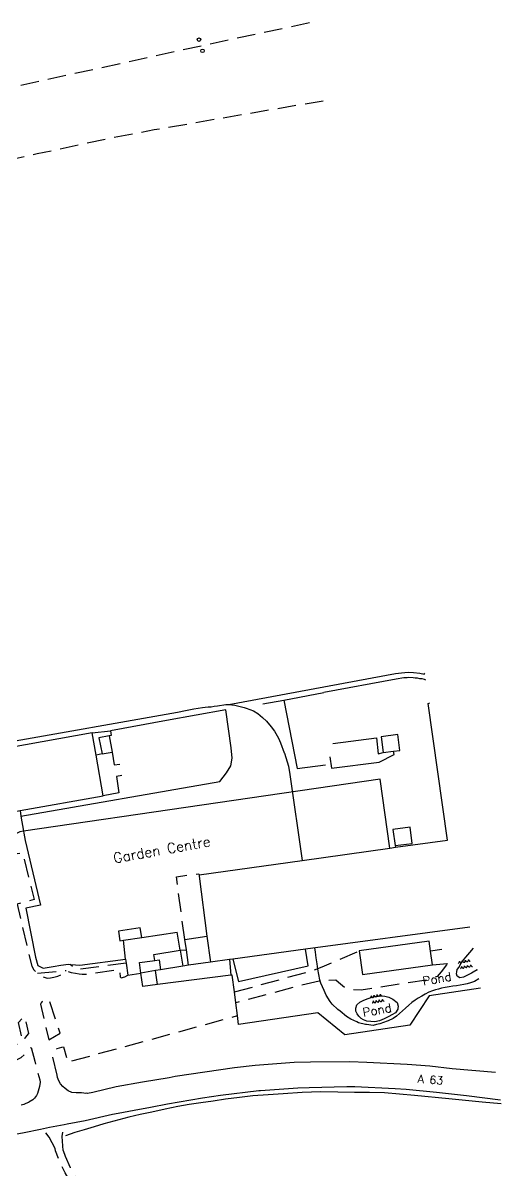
# Model space of a CAD drawing. Extents: x 441020 to 630336, y 432046 to 448236.
# Drawn here: x 629883.6 to 630048.2, y 447404.1 to 447798.6 of the extents above; entities that cross this region are included whole.
import ezdxf
from ezdxf.enums import TextEntityAlignment as Align

# ---------------------------------------------------------------- set-up
doc = ezdxf.new("R2010")
doc.units = 0
doc.linetypes.add('HIDDEN', pattern=[9.525, 6.35, -3.175])
doc.layers.get('0').update_dxf_attribs({"color": 222, "linetype": 'CONTINUOUS'})
for name, color, linetype in [('BUILDOUT', 8, 'CONTINUOUS'), ('BUILDPK', 8, 'HIDDEN'), ('BUILDTXT', 8, 'CONTINUOUS'), ('GENLINE', 8, 'CONTINUOUS'), ('GENPECK', 8, 'HIDDEN'), ('OVER', 8, 'HIDDEN'), ('POINT', 8, 'CONTINUOUS'), ('RAILNG', 8, 'CONTINUOUS'), ('ROAD', 7, 'CONTINUOUS'), ('ROADTXT', 7, 'CONTINUOUS'), ('WATER', 8, 'CONTINUOUS'), ('WATERS', 4, 'CONTINUOUS'), ('WATERTXT', 8, 'CONTINUOUS')]:
    doc.layers.add(name, color=color, linetype=linetype)
doc.styles.get("Standard").update_dxf_attribs({"font": 'simplex'})

# ---------------------------------------------------------------- blocks, each defined once
blk = doc.blocks.new('WATERS')
for points in [[(-0.731177, 0.958013, -0.016388), (-0.759104, 0.869867, -0.092913), (-0.886439, 0.649973, -0.216664), (-0.989064, 0.602424, -0.216664)], [(-0.52893, 0.001406, -0.016388), (-0.556858, -0.086741, -0.092913), (-0.684192, -0.306634, -0.216664), (-0.786818, -0.354183, -0.216664)], [(-0.728213, 0.958013, 0.016388), (-0.700286, 0.869867, 0.092913), (-0.572951, 0.649973, 0.216664), (-0.470325, 0.602424, 0.216664)], [(-0.525967, 0.001406, 0.016388), (-0.49804, -0.086741, 0.092913), (-0.370705, -0.306634, 0.216664), (-0.268079, -0.354183, 0.216664)], [(-0.470325, 0.602424, 0.216664), (-0.367031, 0.648502, 0.092913), (-0.236567, 0.866553, 0.016816), (-0.206698, 0.956608, 0.03716)], [(-0.268079, -0.354183, 0.216664), (-0.164785, -0.308106, 0.092913), (-0.03432, -0.090054, 0.016816), (-0.004451, 0, 0.03716)], [(0.061382, 0.602424, -0.216664), (-0.041913, 0.648502, -0.092913), (-0.172377, 0.866553, -0.016816), (-0.202246, 0.956608, -0.03716)], [(0.263628, -0.354183, -0.216664), (0.160333, -0.308106, -0.092913), (0.029869, -0.090054, -0.016816), (0, 0, -0.03716)], [(0.054898, 0.602424, 0.216664), (0.158192, 0.648502, 0.092913), (0.288656, 0.866553, 0.016816), (0.318525, 0.956608, 0.03716)], [(0.257144, -0.354183, 0.216664), (0.360439, -0.308106, 0.092913), (0.490903, -0.090054, 0.016816), (0.520772, 0, 0.03716)], [(0.586605, 0.602424, -0.216664), (0.48331, 0.648502, -0.092913), (0.352846, 0.866553, -0.016816), (0.322977, 0.956608, -0.03716)], [(0.788851, -0.354183, -0.216664), (0.685557, -0.308106, -0.092913), (0.555092, -0.090054, -0.016816), (0.525223, 0, -0.03716)], [(0.844493, 0.958013, -0.016388), (0.816565, 0.869867, -0.092913), (0.689231, 0.649973, -0.216664), (0.586605, 0.602424, -0.216664)], [(1.046739, 0.001406, -0.016388), (1.018812, -0.086741, -0.092913), (0.891477, -0.306634, -0.216664), (0.788851, -0.354183, -0.216664)], [(0.847456, 0.958013, 0.016388), (0.875383, 0.869867, 0.092913), (1.002718, 0.649973, 0.216664), (1.105344, 0.602424, 0.216664)], [(1.049702, 0.001406, 0.016388), (1.07763, -0.086741, 0.092913), (1.204965, -0.306634, 0.216664), (1.30759, -0.354183, 0.216664)]]:
    blk.add_lwpolyline(points, format="xyb")
blk = doc.blocks.new('CIRCLE')
blk.add_circle((0, 0), 0.299)

msp = doc.modelspace()

# ---------------------------------------------------------------- linework, layer by layer
at = {"layer": 'BUILDOUT', "flags": 128}
for points in [[(629944.26, 447505.64), (629979.75, 447510.61), (630009.93, 447514.83), (630011.84, 447515.1), (630029.79, 447517.58), (630023.18, 447564.54), (630023.75, 447564.75)], [(629876.74, 447526.67), (629882.65, 447527.71), (629911.3, 447532.8), (629908.82, 447546.78), (629907.46, 447554.46), (629872.9, 447548.33), (629876.74, 447526.67)], [(629944.34, 447505.15), (629947, 447484.5), (629948.18, 447475.56)], [(630037.44, 447487.65), (629980.89, 447480.05), (629955.91, 447476.63), (629954.71, 447476.52), (629948.18, 447475.56)], [(629939.36, 447483.45), (629947, 447484.5)], [(630023.98, 447479.37), (630023.46, 447482.84), (629999.38, 447479.47), (630000.52, 447471.35), (630024.6, 447474.71), (630023.98, 447479.37)]]:
    msp.add_lwpolyline(points, dxfattribs=at)
at = {"layer": 'BUILDPK', "flags": 128}
msp.add_lwpolyline([(629939.36, 447483.45), (629936.46, 447504.97), (629944.19, 447506.04), (629944.26, 447505.64), (629944.34, 447505.15)], dxfattribs=at)
at = {"layer": 'GENLINE', "flags": 128}
for points in [[(630022.37, 447572.53), (630021.81, 447572.83), (630021.07, 447573.01), (630020.24, 447573.06), (630019.5, 447573.24), (630019.4, 447573.22), (630018.68, 447573.29), (630017.95, 447573.37), (630016.31, 447573.48), (630015.92, 447573.41), (630015.31, 447573.4), (630014.7, 447573.4), (630012.14, 447572.94), (629987.26, 447568.32)], [(629966.23, 447564.39), (629973.46, 447565.74), (629987.26, 447568.32)], [(629973.46, 447565.74), (629978.02, 447542.25), (629987.74, 447543.44)], [(629882.98, 447525.84), (629951.47, 447537.7), (629953.77, 447540.75), (629955.17, 447543.13), (629955.72, 447545.76), (629955.29, 447549.34), (629953.49, 447562.33), (629933.11, 447558.71), (629913.83, 447555.19), (629914.01, 447553.59), (629913.32, 447553.47), (629914.32, 447547.86), (629915.1, 447543.43), (629916.99, 447543.66)], [(629907.46, 447554.46), (629913.83, 447555.19)], [(629913.32, 447553.47), (629909.79, 447552.74), (629910.87, 447547.25), (629914.32, 447547.86)], [(629990.28, 447550.78), (630005.36, 447552.75), (630005.93, 447547.26), (630007.59, 447547.66)], [(630007.59, 447547.66), (630011.25, 447548.12), (630013.35, 447548.38), (630012.69, 447553.85), (630006.92, 447553.13), (630007.59, 447547.66)], [(629910.87, 447547.25), (629908.82, 447546.78)], [(629989.26, 447546.19), (629989.87, 447542.28), (630006.27, 447544.42), (630011.39, 447547.05), (630011.25, 447548.12)], [(630009.93, 447514.83), (630006.65, 447538.49), (629883.8, 447520.7)], [(629917.67, 447539.82), (629915.9, 447539.51), (629916.7, 447533.86), (629911.3, 447532.8)], [(629882.65, 447527.71), (629882.98, 447525.84), (629883.8, 447520.7), (629883.92, 447520.02), (629884.47, 447517.47), (629889.73, 447495.25), (629884.65, 447494.15), (629888.03, 447477.38), (629888.75, 447474.46), (629890.64, 447473.58), (629894, 447474.07), (629896.66, 447474.54), (629899.34, 447474.92), (629899.96, 447474.83), (629901.71, 447474.73), (629903.25, 447474.6), (629918.93, 447476.67)], [(630011.74, 447515.69), (630017.6, 447516.43), (630016.9, 447522.09), (630010.96, 447521.24), (630011.74, 447515.69), (630011.84, 447515.1)], [(629924.52, 447484.12), (629924.03, 447487.39), (629916.54, 447486.27), (629917.03, 447483), (629918.21, 447483.17)], [(629918.93, 447476.67), (629918.21, 447483.17), (629924.52, 447484.12), (629936.73, 447485.94)], [(629937.79, 447479.71), (629936.73, 447485.94)], [(629940.64, 447474.53), (629939.89, 447479.88), (629939.36, 447483.45)], [(629929.05, 447476.2), (629928.72, 447478.3), (629937.79, 447479.71)], [(629937.79, 447479.71), (629939.89, 447479.88)], [(629937.79, 447479.71), (629938.67, 447474.18)], [(629955.91, 447476.63), (629957.88, 447468.96), (629981.81, 447474.32), (629980.89, 447480.05)], [(630027.83, 447479.96), (630023.98, 447479.37)], [(629918.93, 447476.67), (629919.18, 447475.29), (629919.71, 447471.12), (629924.26, 447471.83)], [(629954.71, 447476.52), (629955.26, 447471.13), (629930.02, 447467.97), (629924.87, 447467.26), (629924.26, 447471.83), (629923.81, 447475.5), (629928.28, 447476.09), (629929.05, 447476.2), (629930.56, 447476.4), (629930.96, 447473.02)], [(629948.18, 447475.56), (629940.64, 447474.53), (629938.67, 447474.18), (629930.96, 447473.02), (629929.28, 447472.72), (629924.26, 447471.83)], [(630024.6, 447474.71), (630029.71, 447475.11)], [(629930.02, 447467.97), (629929.28, 447472.72)], [(630041.16, 447466.68), (630023.45, 447464.04), (630016.81, 447453.93), (629994.44, 447450.67), (629985.19, 447458.17), (629957.87, 447454.13), (629957.53, 447457.22), (629956.94, 447461.68), (629956.49, 447465.36), (629955.67, 447471.11), (629955.26, 447471.13)], [(630048.22, 447426.9), (630041.72, 447427.48), (630035.93, 447428.07), (630030.25, 447428.59), (630018.47, 447429.75), (630013.3, 447430.25), (630008.05, 447430.64), (630002.95, 447430.75), (629997.76, 447430.84), (629992.05, 447430.95), (629986.24, 447431.03), (629979.79, 447430.8), (629973.26, 447430.35), (629968.04, 447430.04), (629962.83, 447429.62), (629958.15, 447429.09), (629953.39, 447428.45), (629949.14, 447427.8), (629944.87, 447427.24), (629940.91, 447426.64), (629936.98, 447425.94), (629932.56, 447425.06), (629928.07, 447424.06), (629924.05, 447423.24), (629920.05, 447422.33), (629911.52, 447420), (629908.15, 447419), (629904.67, 447417.97), (629901.49, 447417), (629898.33, 447415.93)]]:
    msp.add_lwpolyline(points, dxfattribs=at)
at = {"layer": 'GENPECK', "flags": 128}
for points in [[(629987.01, 447771.71), (629968.86, 447768.69), (629928.85, 447761.79), (629913.13, 447758.8), (629888.57, 447753.53), (629866.87, 447748.76), (629834.33, 447741.56), (629833.99, 447741.19)], [(629883.8, 447520.7), (629882.53, 447520.38), (629881.88, 447520.06), (629881.14, 447519.63), (629880.16, 447518.84), (629879.4, 447518), (629878.19, 447516.26), (629877.83, 447515.38), (629877.78, 447513.95), (629878.04, 447512.47), (629883.49, 447513.24), (629887.46, 447497.19), (629881.66, 447495.55), (629886.67, 447474.19), (629887.39, 447473), (629888.37, 447472.06), (629888.72, 447471.81), (629889.41, 447471.33), (629890.55, 447470.62), (629891.96, 447470.15), (629893.15, 447470.27), (629894.34, 447470.48), (629895.7, 447470.82), (629896.73, 447471.31), (629897.8, 447472.11), (629898.5, 447472.74), (629899.07, 447472.43), (629900.25, 447472.03), (629901.72, 447471.79), (629902.97, 447471.6), (629904.01, 447471.48), (629905.64, 447471.47), (629916.82, 447473.15), (629917.17, 447470.57)], [(629956.49, 447465.36), (629983.4, 447472.78), (629986.65, 447473.96), (629999.38, 447479.47)], [(629919.18, 447475.29), (629901.81, 447473.02), (629899.96, 447474.83)], [(630029.71, 447475.11), (630029.39, 447474.65), (630027.57, 447472.29), (630026.22, 447470.73), (630024.91, 447470.09), (630022.88, 447469.53), (630000.05, 447465.98), (629996.68, 447466.1), (629994.42, 447466.81), (629992.28, 447468.57), (629991.32, 447469.41), (629985.58, 447469.1), (629979.35, 447467.59), (629956.94, 447461.68)], [(629888.72, 447471.81), (629898.5, 447472.74)], [(629917.17, 447470.57), (629917.44, 447470.21), (629918.7, 447470.54), (629919.71, 447471.12)], [(629892.57, 447448.94), (629896.45, 447451.15), (629892.86, 447462.19), (629892.25, 447462.79), (629891.52, 447462.87), (629891.13, 447462.8), (629890.65, 447462.61), (629890.23, 447462.13), (629889.91, 447461.67), (629889.68, 447461.22), (629892.57, 447448.94)], [(629858.78, 447451.06), (629862.62, 447450.63), (629863.7, 447446.25), (629883.24, 447450.02), (629882.17, 447454.91), (629884.14, 447456.99), (629885.6, 447451.05), (629884.93, 447450.22), (629884.25, 447449.49), (629882.31, 447447.82), (629880.52, 447446.49), (629878.41, 447445.2), (629876.27, 447444.11), (629875.59, 447443.89), (629873.56, 447443.33), (629871.48, 447443.06), (629870.16, 447443.03), (629868.1, 447443.17), (629866, 447443.61), (629865.25, 447443.78), (629862.59, 447445.04), (629860.43, 447446.38), (629859.07, 447447.15), (629857.89, 447448.06), (629857.68, 447448.12), (629857.56, 447448.21), (629857.39, 447448.58), (629857.34, 447448.88), (629857.09, 447449.75), (629857.33, 447450.09), (629857.59, 447450.34), (629858.21, 447450.86), (629858.41, 447450.89), (629858.58, 447451.03), (629858.78, 447451.06)], [(629895.45, 447436.75), (629893.94, 447442.98), (629894.1, 447444.33), (629894.73, 447445.36), (629895.45, 447445.89), (629896.22, 447446.13), (629897.09, 447446.39), (629897.58, 447446.47), (629899.02, 447441.24), (629957.53, 447457.22)], [(629862.17, 447432.57), (629859.95, 447441.62), (629861.02, 447441.3), (629862.19, 447441), (629864.7, 447440.03), (629866.75, 447439.37), (629869.04, 447439.07), (629871.39, 447438.98), (629871.68, 447439.03), (629874.08, 447439.25), (629876.41, 447439.87), (629877, 447439.98), (629879.36, 447441), (629880.94, 447441.79), (629882.99, 447442.87), (629884.76, 447444.3), (629885.2, 447444.68), (629885.89, 447445.41), (629886.44, 447446.32), (629887.69, 447441.57), (629889.43, 447435.17)], [(629894.74, 447411.54), (629892.63, 447415.43), (629891.3, 447417.22), (629889.73, 447418.06)], [(629897.51, 447410.81), (629897.17, 447415.63), (629897.86, 447419.71)], [(629454.4, 447047.47), (629459.43, 447036.28), (629460.55, 447033.43), (629460.69, 447032.64), (629461.49, 447028.72), (629461.68, 447026.52), (629462.02, 447023.43), (629462.33, 447020.54), (629462.84, 447017.68), (629463.3, 447014.52), (629463.84, 447011.46), (629464.51, 447008.23), (629465.29, 447005.02), (629465.86, 447002.38), (629466.45, 446999.64), (629466.77, 446997.26), (629467.37, 446995.03), (629468.6, 446993.21), (629470.1, 446991.65), (629471.93, 446989.94), (629473.83, 446988.35), (629475.72, 446986.86), (629477.55, 446985.15), (629479.51, 446983.27), (629481.37, 446981.36), (629483.61, 446979.02), (629485.96, 446976.69), (629486.19, 446976.53), (629488.49, 446973.89), (629488.89, 446973.35), (629489.27, 446972.91), (629489.63, 446972.57), (629490.02, 446972.13), (629492.15, 446969.87), (629494.35, 446967.72), (629496.66, 446965.59), (629498.95, 446963.56), (629503.34, 446959.47), (629504.53, 446958.46), (629507.28, 446956.1), (629508.4, 446954.98), (629510.21, 446952.77), (629511.27, 446951.86), (629513.02, 446950.87), (629514.69, 446950.28), (629516.92, 446950.04), (629518.84, 446949.85), (629521.61, 446950.05), (629524.98, 446950.82), (629528.73, 446951.99), (629532.55, 446953.38), (629538.94, 446955.73), (629540.07, 446956.24), (629547.11, 446960.03), (629547.65, 446960.43), (629551.98, 446962.92), (629553.96, 446964.13), (629559.5, 446967.51), (629562.88, 446969.63), (629568.29, 446974.04), (629570.03, 446975.67), (629573.43, 446978.82), (629575.29, 446980.36), (629578.06, 446982.48), (629580.97, 446984.42), (629584.23, 446986.62), (629587.52, 446988.73), (629591.26, 446991.12), (629595.01, 446993.41), (629599.13, 446995.97), (629603.15, 446998.51), (629611.22, 447003.4), (629616.61, 447006.19), (629623.01, 447009.66), (629624.12, 447010.26), (629633.97, 447015.97), (629645.04, 447021.69), (629674.24, 447037.44), (629690.4, 447045.39), (629707.2, 447051.42), (629716.06, 447053.6), (629716.16, 447053.61), (629723.01, 447055.03), (629725.98, 447055.46), (629733.84, 447055.84), (629735.68, 447055.76), (629740.96, 447055.78), (629746.27, 447055.61), (629751.07, 447055.45), (629755.89, 447055.18), (629761.95, 447054.84), (629767.9, 447054.47), (629772.97, 447054.56), (629777.93, 447054.63), (629783.21, 447054.65), (629788.45, 447054.87), (629793.64, 447055.38), (629798.81, 447056), (629807.98, 447057.02), (629815.75, 447058.4), (629823.64, 447060.91), (629824.31, 447061.13), (629832.15, 447063.85), (629833.46, 447064.49), (629838.32, 447066.87), (629843.01, 447069.63), (629843.27, 447069.88), (629851.64, 447075.94), (629855.63, 447079.19), (629865.8, 447087.7), (629875.82, 447096.48), (629884.29, 447103.67), (629892.54, 447111.03), (629903.87, 447122.69), (629910.98, 447130.15), (629918.74, 447137.92), (629926.63, 447145.52), (629933.83, 447151.87), (629934.63, 447152.52), (629938.1, 447155.27), (629941.02, 447157.72), (629947.47, 447163.74), (629948.83, 447165.2), (629954.57, 447171.2), (629956.28, 447173.02), (629960.03, 447177.65), (629962.96, 447181.73), (629965.73, 447186.18), (629966.55, 447187.85), (629968.37, 447191.32), (629970.37, 447196.04), (629972.07, 447200.81), (629972.43, 447202.2), (629973.71, 447207.6), (629974.59, 447212.94), (629974.9, 447215.74), (629975.08, 447218.71), (629975.48, 447224.47), (629976.68, 447232.61), (629978.04, 447239.25), (629979.58, 447246.02), (629980.53, 447249.24), (629982.5, 447254.76), (629984.99, 447260.18), (629986.02, 447262.4), (629988.19, 447266.74), (629990.26, 447269.96), (629991.11, 447270.92), (629992.17, 447271.82), (629993.13, 447272.7), (629993.95, 447273.76), (629994.2, 447274.11), (629995.77, 447277.84), (629996.37, 447280.18), (629997.72, 447284.58), (629998.47, 447287.77), (629998.76, 447291.88), (629998.73, 447296.04), (629998.76, 447297.06), (629998.55, 447301.08), (629997.95, 447305.04), (629997.9, 447305.33), (629996.76, 447308.89), (629994.9, 447313.03), (629992.89, 447316.94), (629990.52, 447320.58), (629990.22, 447321.14), (629986.3, 447326.03), (629984.14, 447328.49), (629980.74, 447332.15), (629977.25, 447335.8), (629973.8, 447339.24), (629970.36, 447342.59), (629966.45, 447345.76), (629962.47, 447348.71), (629958.57, 447351.78), (629954.6, 447354.73), (629950.05, 447357.47), (629945.68, 447359.75), (629940.86, 447361.73), (629935.96, 447363.61), (629931.8, 447365.3), (629927.62, 447367.1), (629922.64, 447369.37), (629919.7, 447371.08), (629917.13, 447372.96), (629914.73, 447375.07), (629912.83, 447377.17), (629910.14, 447380.86), (629908.07, 447384.55), (629906.24, 447387.99), (629904.59, 447391.55), (629902.86, 447395), (629902.57, 447395.46), (629900.36, 447399.33), (629898.17, 447403.11), (629897.7, 447404.04), (629896, 447407.9), (629894.88, 447410.75), (629894.74, 447411.54)], [(629897.51, 447410.81), (629898.16, 447408.9), (629899.86, 447405.03), (629900.29, 447404.3), (629904.72, 447396.55), (629904.87, 447396.27), (629906.61, 447392.72), (629908.25, 447389.26), (629910.09, 447385.72), (629912.1, 447382.43), (629914.69, 447378.72), (629916.32, 447376.98), (629918.61, 447374.95), (629921.08, 447373.05), (629923.69, 447371.48), (629928.55, 447369.3), (629936.87, 447365.9), (629941.79, 447363.93), (629946.73, 447361.86), (629951.31, 447359.53), (629955.87, 447356.68), (629959.95, 447353.75), (629967.94, 447347.65), (629971.95, 447344.5), (629975.5, 447341.07), (629982.49, 447333.78), (629985.99, 447330.03), (629988.18, 447327.48), (629992.21, 447322.5), (629992.62, 447321.87), (629995.03, 447318.03), (629997.06, 447314.02), (629997.53, 447313.09), (629999.08, 447309.51), (630000.24, 447305.85), (630000.33, 447305.36), (630000.95, 447301.31), (630001.09, 447297.07), (630001.18, 447295.96), (630001.23, 447291.71), (630000.88, 447287.38), (630000.06, 447283.98), (629997.9, 447276.69), (629996.35, 447272.86), (629995.78, 447272.05), (629994.92, 447271.19), (629993.96, 447270.31), (629993.09, 447269.44), (629992.25, 447268.48), (629990.34, 447265.5), (629988.23, 447261.37), (629987.1, 447259.14), (629984.79, 447253.85), (629982.81, 447248.42), (629981.9, 447245.52), (629980.36, 447238.75), (629979.07, 447232.32), (629977.87, 447224.19), (629977.92, 447223.89), (629977.61, 447221.09), (629977.51, 447218.23), (629977.31, 447215.35), (629976.99, 447212.55), (629976.05, 447207), (629974.77, 447201.6), (629974.34, 447200), (629972.57, 447195.11), (629970.58, 447190.29), (629968.68, 447186.7), (629967.78, 447184.92), (629965.01, 447180.47), (629961.92, 447176.16), (629958.07, 447171.51), (629956.38, 447169.59), (629950.56, 447163.48), (629949.1, 447162), (629943.17, 447156.48), (629942.65, 447155.98), (629939.37, 447153.26), (629936.1, 447150.55), (629935.38, 447150.02), (629931.76, 447146.94), (629928.26, 447143.78), (629920.37, 447136.18), (629912.71, 447128.42), (629905.52, 447120.85), (629894.17, 447109.29), (629891.09, 447106.61), (629885.92, 447101.93), (629877.37, 447094.62), (629872.01, 447089.91), (629867.35, 447085.84), (629857.08, 447077.31), (629853.01, 447073.95), (629844.64, 447067.89), (629844.1, 447067.49), (629839.41, 447064.73), (629834.47, 447062.23), (629833.05, 447061.67), (629825.02, 447058.82), (629824.35, 447058.6), (629816.27, 447056.05), (629808.3, 447054.64), (629803.62, 447054.11), (629799.03, 447053.6), (629793.86, 447052.99), (629788.57, 447052.45), (629778.05, 447052.21), (629772.99, 447052.13), (629767.81, 447052.12), (629761.87, 447052.39), (629755.8, 447052.83), (629751, 447053), (629746.28, 447053.27), (629735.69, 447053.43), (629734.08, 447053.34), (629726.31, 447053.08), (629723.43, 447052.67), (629716.77, 447051.29), (629716.67, 447051.27), (629707.92, 447049.1), (629691.41, 447043.13), (629675.33, 447035.3), (629646.13, 447019.55), (629635.06, 447013.83), (629625.34, 447007.94), (629624.05, 447007.2), (629621.17, 447005.67), (629617.92, 447003.98), (629612.54, 447001.09), (629608.49, 446998.75), (629604.57, 446996.23), (629600.45, 446993.67), (629596.44, 446991.13), (629588.92, 446986.54), (629585.64, 446984.44), (629582.47, 446982.25), (629579.66, 446980.33), (629576.97, 446978.33), (629575.39, 446976.93), (629571.81, 446973.65), (629569.97, 446972.01), (629564.38, 446967.46), (629561, 446965.34), (629557.52, 446963.19), (629553.3, 446960.62), (629548.97, 446958.12), (629548.24, 446957.69), (629541.21, 446953.8), (629539.88, 446953.26), (629533.4, 446950.89), (629529.58, 446949.5), (629525.73, 446948.31), (629522.35, 446947.3), (629518.88, 446946.28), (629517.04, 446945.48), (629516.05, 446944.48), (629515.34, 446943.58), (629514.75, 446942.48), (629514.19, 446940.67), (629514.14, 446940.36), (629513.85, 446937.97)]]:
    msp.add_lwpolyline(points, dxfattribs=at)
at = {"layer": 'OVER', "flags": 128}
msp.add_lwpolyline([(629982.24, 447798.59), (629944.95, 447790.65), (629813.65, 447761.96), (629792.58, 447664.37), (629780.79, 447610.08)], dxfattribs=at)
at = {"layer": 'RAILNG', "flags": 128}
for points in [[(629954.47, 447564.23), (630011.89, 447574.93), (630013.99, 447575.1), (630016.29, 447575.31), (630018.03, 447575.21), (630020.21, 447574.99), (630021.79, 447574.66), (630021.93, 447574.99)], [(629877.1, 447551), (629936.86, 447561.61), (629939.62, 447562.1), (629942.46, 447562.71), (629945.41, 447563.23), (629946.41, 447563.31), (629947.41, 447563.38), (629948.42, 447563.46), (629949.5, 447563.65), (629950.6, 447563.75), (629953.45, 447564.25), (629954.47, 447564.23), (629956.55, 447563.99), (629957.08, 447563.88), (629959.85, 447563.15), (629960.49, 447562.96), (629962.98, 447562.08), (629964.47, 447561.13), (629966.15, 447559.7), (629967.47, 447558.51), (629969.14, 447556.58), (629970.22, 447555.04), (629971.56, 447552.64), (629972.35, 447551.05), (629973.57, 447547.61), (629973.69, 447547.53), (629975, 447542.99), (629975.51, 447540.14), (629979.75, 447510.61)], [(630040.58, 447469.93), (630039.03, 447468.94), (630038.75, 447468.79), (630037.69, 447468.5), (630036.52, 447468.19), (630035.36, 447467.89), (630034.18, 447467.68), (630032.9, 447467.45), (630031.6, 447467.32), (630030.32, 447467.09), (630028.94, 447466.85), (630027.76, 447466.64), (630026.7, 447466.35), (630025.63, 447466.06), (630024.56, 447465.77), (630023.34, 447465.24), (630022.13, 447464.62), (630020.93, 447463.9), (630019.72, 447463.28), (630018.63, 447462.58), (630017.55, 447461.78), (630016.51, 447460.78), (630015.37, 447459.77), (630014.31, 447458.87), (630013.25, 447457.97), (630012.19, 447457.07), (630011.12, 447456.27), (630009.33, 447455.44), (630008.96, 447455.28), (630007.71, 447454.85), (630006.47, 447454.43), (630005.3, 447454.12), (630004.14, 447453.81), (630001.95, 447454.13), (630001.54, 447454.16), (629999.2, 447454.76), (629998.54, 447455.05), (629996.54, 447456.02), (629995.05, 447456.97), (629992.81, 447458.71), (629991.98, 447459.37), (629990.14, 447461.18), (629989.37, 447462.06), (629988.06, 447464.26), (629987.28, 447465.85), (629986.21, 447468.4), (629985.81, 447469.55), (629985.47, 447471.42), (629985.16, 447473.19), (629984.93, 447475.08), (629984.58, 447477.05), (629984.5, 447478.05), (629984.31, 447479.13), (629984.08, 447480.41)]]:
    msp.add_lwpolyline(points, dxfattribs=at)
at = {"layer": 'ROAD', "flags": 128}
for points in [[(630046.32, 447437.63), (630031.36, 447438.94), (630023.69, 447439.81), (630015.95, 447440.47), (630002.02, 447441.15), (629996.2, 447441.33), (629982.6, 447441.25), (629976.95, 447441.06), (629963.63, 447440.02), (629956.45, 447439.25), (629936.06, 447436.24), (629933.99, 447435.87), (629924.82, 447434.35), (629915.76, 447432.74), (629907.68, 447430.8), (629905.9, 447430.48), (629905.59, 447430.53), (629905.2, 447430.46), (629904.57, 447430.55), (629903.85, 447430.62), (629902.01, 447430.7), (629900.46, 447430.84), (629899.25, 447431.33), (629898.19, 447432.16), (629897.36, 447432.83), (629896.58, 447433.8), (629895.99, 447434.82), (629895.59, 447435.96), (629895.45, 447436.75)], [(629889.43, 447435.17), (629889.59, 447434.29), (629889.34, 447432.82), (629888.64, 447430.46), (629888.35, 447429.8), (629887.61, 447428.86), (629887, 447428.24), (629885.71, 447427.51), (629885.53, 447427.37), (629884.68, 447427.02), (629883.93, 447426.68), (629883.06, 447426.43)], [(630047.99, 447428.18), (630036.35, 447429.67), (630026, 447430.78), (630015.57, 447431.77), (630011.77, 447432.01), (629997.93, 447432.7), (629995.09, 447432.7), (629982.14, 447432.44), (629978.31, 447432.26), (629965.36, 447431.39), (629964.85, 447431.4), (629951.63, 447429.76), (629945.4, 447428.86), (629933.38, 447426.73), (629927.59, 447425.6), (629921.98, 447424.6), (629916.48, 447423.52), (629914.51, 447423.17), (629905.03, 447421.09), (629898.85, 447419.89), (629897.86, 447419.71), (629892.76, 447418.7), (629889.73, 447418.06), (629884.03, 447416.95), (629875.29, 447415.3)]]:
    msp.add_lwpolyline(points, dxfattribs=at)
at = {"layer": 'WATER', "flags": 128}
for points in [[(630034.95, 447475.94), (630036.11, 447477.36), (630037.46, 447478.92), (630038.73, 447480.37)], [(630033.12, 447473.07), (630033.78, 447473.9), (630034.38, 447475.13), (630034.95, 447475.94)], [(630040.09, 447472.69), (630039.94, 447472.96), (630038.67, 447472.13), (630038.01, 447471.81), (630036.61, 447471.15), (630035.32, 447470.42), (630034.04, 447470.19), (630033.11, 447470.84), (630032.87, 447471.61), (630032.95, 447472.33), (630033.12, 447473.07)], [(630012.49, 447461.69), (630012.8, 447460.53), (630012.74, 447459.71), (630012.7, 447459.39), (630011.89, 447458.23), (630010.59, 447457.5), (630009.58, 447456.91), (630007.99, 447456.12), (630006.39, 447455.43), (630004.72, 447455.13), (630002.05, 447455.27), (630000.85, 447455.77), (630000.05, 447456.23), (629999.3, 447457.02), (629998.65, 447457.81), (629998.28, 447458.76), (629998.21, 447459.77), (629998.61, 447460.95), (629999.57, 447461.84), (630000.78, 447462.46), (630002.1, 447463), (630002.77, 447463.22), (630004.31, 447463.69), (630005.79, 447463.96), (630007.4, 447464.04), (630008.24, 447463.88), (630009.63, 447463.52), (630010.97, 447462.84), (630012.49, 447461.69)]]:
    msp.add_lwpolyline(points, dxfattribs=at)

# ---------------------------------------------------------------- block references
at = {"layer": 'POINT', "xscale": 2, "yscale": 2, "rotation": 10.06643687963294}
for p in [(629944.25, 447792.86), (629945.45, 447789.01)]:
    msp.add_blockref('CIRCLE', p, dxfattribs=at)
at = {"layer": 'WATERS', "xscale": 2, "yscale": 2, "rotation": 10.06643687963294}
for p in [(630035.64, 447474.33), (630005.25, 447462.44)]:
    msp.add_blockref('WATERS', p, dxfattribs=at)

# ---------------------------------------------------------------- texts
at = {"layer": 'BUILDTXT'}
msp.add_text('Garden Centre', height=3.5, rotation=10.0664, dxfattribs=at).set_placement((629931.76, 447512.56), align=Align.CENTER)
at = {"layer": 'ROADTXT'}
msp.add_text('A 63', height=2.75, rotation=355.5664, dxfattribs=at).set_placement((630023.83, 447433.85), align=Align.CENTER)
at = {"layer": 'WATERTXT'}
for p in [(630026.43, 447468.43), (630005.79, 447457.66)]:
    msp.add_text('Pond', height=3, rotation=10.0664, dxfattribs=at).set_placement(p, align=Align.CENTER)

doc.saveas('drawing.dxf')
